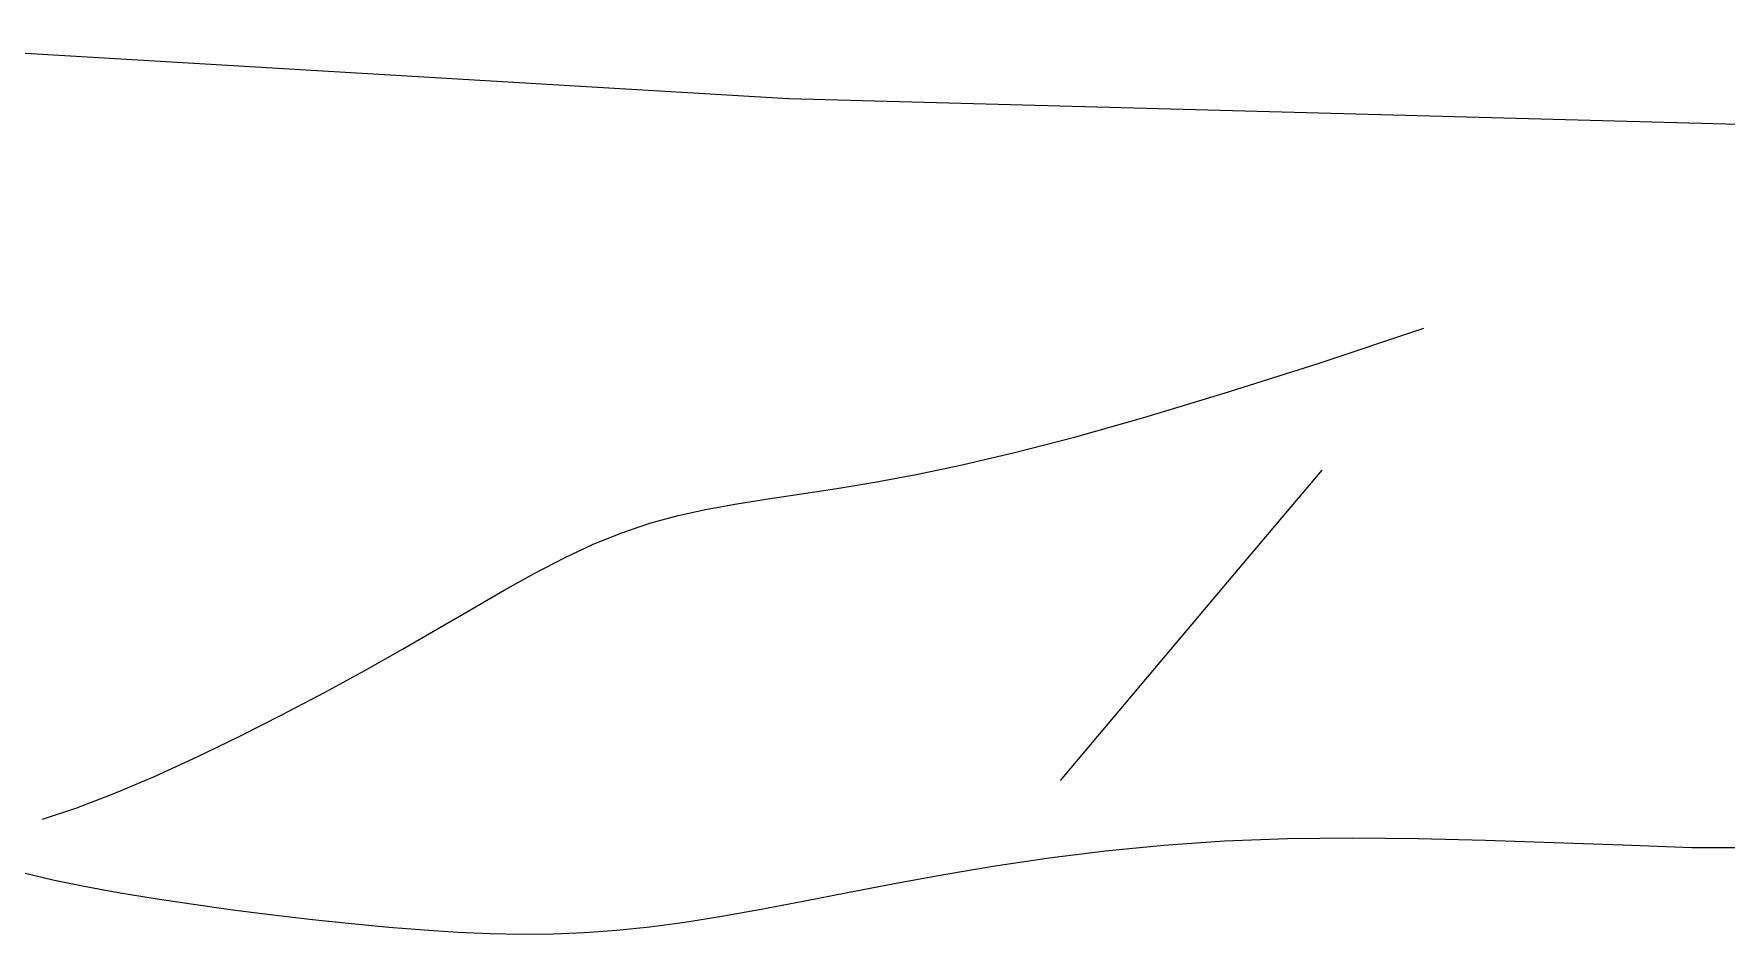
# Model space of a CAD drawing. Header units: millimetres. Extents: x 104198 to 1296755, y -81101 to 81453.
# Drawn here: x 591234.7 to 591287.6, y -26155.1 to -26127 of the extents above; entities that cross this region are included whole.
import ezdxf

# ---------------------------------------------------------------- set-up
doc = ezdxf.new("R2010")
doc.units = ezdxf.units.MM
doc.linetypes.add('HIDDEN2', pattern=[0.1875, 0.125, -0.0625])

# ---------------------------------------------------------------- blocks, each defined once
blk = doc.blocks.new('hgfhdrht')
at = {"color": 250, "linetype": 'HIDDEN2', "ltscale": 600}
for p, q in [((591224.16, -31133.179), (591258.263, -31135.199)), ((591224.16, -31133.179), (591258.263, -31135.199)), ((591224.16, -31133.179), (591258.263, -31135.199)), ((591224.16, -31133.179), (591258.263, -31135.199)), ((591224.16, -31133.179), (591258.263, -31135.199)), ((591224.16, -31133.179), (591258.263, -31135.199)), ((591224.16, -31133.179), (591258.263, -31135.199)), ((591224.16, -31133.179), (591258.263, -31135.199)), ((591224.16, -31133.179), (591258.263, -31135.199)), ((591224.16, -31133.179), (591258.263, -31135.199)), ((591224.16, -31133.179), (591258.263, -31135.199)), ((591224.16, -31133.179), (591258.263, -31135.199)), ((591258.263, -31135.199), (591408.093, -31139.238)), ((591258.263, -31135.199), (591408.093, -31139.238)), ((591258.263, -31135.199), (591408.093, -31139.238)), ((591258.263, -31135.199), (591408.093, -31139.238)), ((591258.263, -31135.199), (591408.093, -31139.238)), ((591258.263, -31135.199), (591408.093, -31139.238)), ((591258.263, -31135.199), (591408.093, -31139.238)), ((591258.263, -31135.199), (591408.093, -31139.238)), ((591258.263, -31135.199), (591408.093, -31139.238)), ((591258.263, -31135.199), (591408.093, -31139.238)), ((591258.263, -31135.199), (591408.093, -31139.238)), ((591258.263, -31135.199), (591408.093, -31139.238)), ((591272.229, -31150.061), (591274.959, -31146.828)), ((591272.229, -31150.061), (591274.959, -31146.828)), ((591272.229, -31150.061), (591274.959, -31146.828)), ((591272.229, -31150.061), (591274.959, -31146.828)), ((591272.229, -31150.061), (591274.959, -31146.828)), ((591272.229, -31150.061), (591274.959, -31146.828)), ((591272.229, -31150.061), (591274.959, -31146.828)), ((591272.229, -31150.061), (591274.959, -31146.828)), ((591272.229, -31150.061), (591274.959, -31146.828)), ((591272.229, -31150.061), (591274.959, -31146.828)), ((591272.229, -31150.061), (591274.959, -31146.828)), ((591272.229, -31150.061), (591274.959, -31146.828)), ((591266.77, -31156.527), (591272.229, -31150.061)), ((591266.77, -31156.527), (591272.229, -31150.061)), ((591266.77, -31156.527), (591272.229, -31150.061)), ((591266.77, -31156.527), (591272.229, -31150.061)), ((591266.77, -31156.527), (591272.229, -31150.061)), ((591266.77, -31156.527), (591272.229, -31150.061)), ((591266.77, -31156.527), (591272.229, -31150.061)), ((591266.77, -31156.527), (591272.229, -31150.061)), ((591266.77, -31156.527), (591272.229, -31150.061)), ((591266.77, -31156.527), (591272.229, -31150.061)), ((591266.77, -31156.527), (591272.229, -31150.061)), ((591266.77, -31156.527), (591272.229, -31150.061)), ((591268.177, -31158.732), (591270.006, -31158.552)), ((591268.177, -31158.732), (591270.006, -31158.552)), ((591268.177, -31158.732), (591270.006, -31158.552)), ((591268.177, -31158.732), (591270.006, -31158.552)), ((591268.177, -31158.732), (591270.006, -31158.552)), ((591268.177, -31158.732), (591270.006, -31158.552)), ((591268.177, -31158.732), (591270.006, -31158.552)), ((591268.177, -31158.732), (591270.006, -31158.552)), ((591268.177, -31158.732), (591270.006, -31158.552)), ((591268.177, -31158.732), (591270.006, -31158.552)), ((591268.177, -31158.732), (591270.006, -31158.552)), ((591268.177, -31158.732), (591270.006, -31158.552)), ((591270.006, -31158.552), (591271.904, -31158.423)), ((591270.006, -31158.552), (591271.904, -31158.423)), ((591270.006, -31158.552), (591271.904, -31158.423)), ((591270.006, -31158.552), (591271.904, -31158.423)), ((591270.006, -31158.552), (591271.904, -31158.423)), ((591270.006, -31158.552), (591271.904, -31158.423)), ((591270.006, -31158.552), (591271.904, -31158.423)), ((591270.006, -31158.552), (591271.904, -31158.423)), ((591270.006, -31158.552), (591271.904, -31158.423)), ((591270.006, -31158.552), (591271.904, -31158.423)), ((591270.006, -31158.552), (591271.904, -31158.423)), ((591270.006, -31158.552), (591271.904, -31158.423)), ((591271.904, -31158.423), (591273.869, -31158.35)), ((591271.904, -31158.423), (591273.869, -31158.35)), ((591271.904, -31158.423), (591273.869, -31158.35)), ((591271.904, -31158.423), (591273.869, -31158.35)), ((591271.904, -31158.423), (591273.869, -31158.35)), ((591271.904, -31158.423), (591273.869, -31158.35)), ((591271.904, -31158.423), (591273.869, -31158.35)), ((591271.904, -31158.423), (591273.869, -31158.35)), ((591271.904, -31158.423), (591273.869, -31158.35)), ((591271.904, -31158.423), (591273.869, -31158.35)), ((591271.904, -31158.423), (591273.869, -31158.35)), ((591271.904, -31158.423), (591273.869, -31158.35)), ((591273.869, -31158.35), (591275.892, -31158.328)), ((591273.869, -31158.35), (591275.892, -31158.328)), ((591273.869, -31158.35), (591275.892, -31158.328)), ((591273.869, -31158.35), (591275.892, -31158.328)), ((591273.869, -31158.35), (591275.892, -31158.328)), ((591273.869, -31158.35), (591275.892, -31158.328)), ((591273.869, -31158.35), (591275.892, -31158.328)), ((591273.869, -31158.35), (591275.892, -31158.328)), ((591273.869, -31158.35), (591275.892, -31158.328)), ((591273.869, -31158.35), (591275.892, -31158.328)), ((591273.869, -31158.35), (591275.892, -31158.328)), ((591273.869, -31158.35), (591275.892, -31158.328)), ((591275.892, -31158.328), (591277.963, -31158.347)), ((591275.892, -31158.328), (591277.963, -31158.347)), ((591275.892, -31158.328), (591277.963, -31158.347)), ((591275.892, -31158.328), (591277.963, -31158.347)), ((591275.892, -31158.328), (591277.963, -31158.347)), ((591275.892, -31158.328), (591277.963, -31158.347)), ((591275.892, -31158.328), (591277.963, -31158.347)), ((591275.892, -31158.328), (591277.963, -31158.347)), ((591275.892, -31158.328), (591277.963, -31158.347)), ((591275.892, -31158.328), (591277.963, -31158.347)), ((591275.892, -31158.328), (591277.963, -31158.347)), ((591275.892, -31158.328), (591277.963, -31158.347)), ((591277.963, -31158.347), (591280.071, -31158.396)), ((591277.963, -31158.347), (591280.071, -31158.396)), ((591277.963, -31158.347), (591280.071, -31158.396)), ((591277.963, -31158.347), (591280.071, -31158.396)), ((591277.963, -31158.347), (591280.071, -31158.396)), ((591277.963, -31158.347), (591280.071, -31158.396)), ((591277.963, -31158.347), (591280.071, -31158.396)), ((591277.963, -31158.347), (591280.071, -31158.396)), ((591277.963, -31158.347), (591280.071, -31158.396)), ((591277.963, -31158.347), (591280.071, -31158.396)), ((591277.963, -31158.347), (591280.071, -31158.396)), ((591277.963, -31158.347), (591280.071, -31158.396)), ((591280.071, -31158.396), (591282.206, -31158.465)), ((591280.071, -31158.396), (591282.206, -31158.465)), ((591280.071, -31158.396), (591282.206, -31158.465)), ((591280.071, -31158.396), (591282.206, -31158.465)), ((591280.071, -31158.396), (591282.206, -31158.465)), ((591280.071, -31158.396), (591282.206, -31158.465)), ((591280.071, -31158.396), (591282.206, -31158.465)), ((591280.071, -31158.396), (591282.206, -31158.465)), ((591280.071, -31158.396), (591282.206, -31158.465)), ((591280.071, -31158.396), (591282.206, -31158.465)), ((591280.071, -31158.396), (591282.206, -31158.465)), ((591280.071, -31158.396), (591282.206, -31158.465)), ((591282.206, -31158.465), (591284.359, -31158.544)), ((591282.206, -31158.465), (591284.359, -31158.544)), ((591282.206, -31158.465), (591284.359, -31158.544)), ((591282.206, -31158.465), (591284.359, -31158.544)), ((591282.206, -31158.465), (591284.359, -31158.544)), ((591282.206, -31158.465), (591284.359, -31158.544)), ((591282.206, -31158.465), (591284.359, -31158.544)), ((591282.206, -31158.465), (591284.359, -31158.544)), ((591282.206, -31158.465), (591284.359, -31158.544)), ((591282.206, -31158.465), (591284.359, -31158.544)), ((591282.206, -31158.465), (591284.359, -31158.544)), ((591282.206, -31158.465), (591284.359, -31158.544)), ((591284.359, -31158.544), (591286.518, -31158.623)), ((591284.359, -31158.544), (591286.518, -31158.623)), ((591284.359, -31158.544), (591286.518, -31158.623)), ((591284.359, -31158.544), (591286.518, -31158.623)), ((591284.359, -31158.544), (591286.518, -31158.623)), ((591284.359, -31158.544), (591286.518, -31158.623)), ((591284.359, -31158.544), (591286.518, -31158.623)), ((591284.359, -31158.544), (591286.518, -31158.623)), ((591284.359, -31158.544), (591286.518, -31158.623)), ((591284.359, -31158.544), (591286.518, -31158.623)), ((591284.359, -31158.544), (591286.518, -31158.623)), ((591284.359, -31158.544), (591286.518, -31158.623)), ((591264.732, -31159.204), (591266.419, -31158.953)), ((591264.732, -31159.204), (591266.419, -31158.953)), ((591264.732, -31159.204), (591266.419, -31158.953)), ((591264.732, -31159.204), (591266.419, -31158.953)), ((591264.732, -31159.204), (591266.419, -31158.953)), ((591264.732, -31159.204), (591266.419, -31158.953)), ((591264.732, -31159.204), (591266.419, -31158.953)), ((591264.732, -31159.204), (591266.419, -31158.953)), ((591264.732, -31159.204), (591266.419, -31158.953)), ((591264.732, -31159.204), (591266.419, -31158.953)), ((591264.732, -31159.204), (591266.419, -31158.953)), ((591264.732, -31159.204), (591266.419, -31158.953)), ((591266.419, -31158.953), (591268.177, -31158.732)), ((591266.419, -31158.953), (591268.177, -31158.732)), ((591266.419, -31158.953), (591268.177, -31158.732)), ((591266.419, -31158.953), (591268.177, -31158.732)), ((591266.419, -31158.953), (591268.177, -31158.732)), ((591266.419, -31158.953), (591268.177, -31158.732)), ((591266.419, -31158.953), (591268.177, -31158.732)), ((591266.419, -31158.953), (591268.177, -31158.732)), ((591266.419, -31158.953), (591268.177, -31158.732)), ((591266.419, -31158.953), (591268.177, -31158.732)), ((591266.419, -31158.953), (591268.177, -31158.732)), ((591266.419, -31158.953), (591268.177, -31158.732)), ((591286.518, -31158.623), (591406.674, -31158.692)), ((591286.518, -31158.623), (591406.674, -31158.692)), ((591286.518, -31158.623), (591406.674, -31158.692)), ((591286.518, -31158.623), (591406.674, -31158.692)), ((591286.518, -31158.623), (591406.674, -31158.692)), ((591286.518, -31158.623), (591406.674, -31158.692)), ((591286.518, -31158.623), (591406.674, -31158.692)), ((591286.518, -31158.623), (591406.674, -31158.692)), ((591286.518, -31158.623), (591406.674, -31158.692)), ((591286.518, -31158.623), (591406.674, -31158.692)), ((591286.518, -31158.623), (591406.674, -31158.692)), ((591286.518, -31158.623), (591406.674, -31158.692)), ((591234.39, -31159.432), (591235.251, -31159.634)), ((591234.39, -31159.432), (591235.251, -31159.634)), ((591234.39, -31159.432), (591235.251, -31159.634)), ((591234.39, -31159.432), (591235.251, -31159.634)), ((591234.39, -31159.432), (591235.251, -31159.634)), ((591234.39, -31159.432), (591235.251, -31159.634)), ((591234.39, -31159.432), (591235.251, -31159.634)), ((591234.39, -31159.432), (591235.251, -31159.634)), ((591234.39, -31159.432), (591235.251, -31159.634)), ((591234.39, -31159.432), (591235.251, -31159.634)), ((591234.39, -31159.432), (591235.251, -31159.634)), ((591234.39, -31159.432), (591235.251, -31159.634)), ((591261.578, -31159.756), (591263.118, -31159.474)), ((591261.578, -31159.756), (591263.118, -31159.474)), ((591261.578, -31159.756), (591263.118, -31159.474)), ((591261.578, -31159.756), (591263.118, -31159.474)), ((591261.578, -31159.756), (591263.118, -31159.474)), ((591261.578, -31159.756), (591263.118, -31159.474)), ((591261.578, -31159.756), (591263.118, -31159.474)), ((591261.578, -31159.756), (591263.118, -31159.474)), ((591261.578, -31159.756), (591263.118, -31159.474)), ((591261.578, -31159.756), (591263.118, -31159.474)), ((591261.578, -31159.756), (591263.118, -31159.474)), ((591261.578, -31159.756), (591263.118, -31159.474)), ((591263.118, -31159.474), (591264.732, -31159.204)), ((591263.118, -31159.474), (591264.732, -31159.204)), ((591263.118, -31159.474), (591264.732, -31159.204)), ((591263.118, -31159.474), (591264.732, -31159.204)), ((591263.118, -31159.474), (591264.732, -31159.204)), ((591263.118, -31159.474), (591264.732, -31159.204)), ((591263.118, -31159.474), (591264.732, -31159.204)), ((591263.118, -31159.474), (591264.732, -31159.204)), ((591263.118, -31159.474), (591264.732, -31159.204)), ((591263.118, -31159.474), (591264.732, -31159.204)), ((591263.118, -31159.474), (591264.732, -31159.204)), ((591263.118, -31159.474), (591264.732, -31159.204)), ((591235.251, -31159.634), (591236.228, -31159.834)), ((591235.251, -31159.634), (591236.228, -31159.834)), ((591235.251, -31159.634), (591236.228, -31159.834)), ((591235.251, -31159.634), (591236.228, -31159.834)), ((591235.251, -31159.634), (591236.228, -31159.834)), ((591235.251, -31159.634), (591236.228, -31159.834)), ((591235.251, -31159.634), (591236.228, -31159.834)), ((591235.251, -31159.634), (591236.228, -31159.834)), ((591235.251, -31159.634), (591236.228, -31159.834)), ((591235.251, -31159.634), (591236.228, -31159.834)), ((591235.251, -31159.634), (591236.228, -31159.834)), ((591235.251, -31159.634), (591236.228, -31159.834)), ((591236.228, -31159.834), (591237.299, -31160.029)), ((591236.228, -31159.834), (591237.299, -31160.029)), ((591236.228, -31159.834), (591237.299, -31160.029)), ((591236.228, -31159.834), (591237.299, -31160.029)), ((591236.228, -31159.834), (591237.299, -31160.029)), ((591236.228, -31159.834), (591237.299, -31160.029)), ((591236.228, -31159.834), (591237.299, -31160.029)), ((591236.228, -31159.834), (591237.299, -31160.029)), ((591236.228, -31159.834), (591237.299, -31160.029)), ((591236.228, -31159.834), (591237.299, -31160.029)), ((591236.228, -31159.834), (591237.299, -31160.029)), ((591236.228, -31159.834), (591237.299, -31160.029)), ((591237.299, -31160.029), (591238.447, -31160.219)), ((591237.299, -31160.029), (591238.447, -31160.219)), ((591237.299, -31160.029), (591238.447, -31160.219)), ((591237.299, -31160.029), (591238.447, -31160.219)), ((591237.299, -31160.029), (591238.447, -31160.219)), ((591237.299, -31160.029), (591238.447, -31160.219)), ((591237.299, -31160.029), (591238.447, -31160.219)), ((591237.299, -31160.029), (591238.447, -31160.219)), ((591237.299, -31160.029), (591238.447, -31160.219)), ((591237.299, -31160.029), (591238.447, -31160.219)), ((591237.299, -31160.029), (591238.447, -31160.219)), ((591237.299, -31160.029), (591238.447, -31160.219)), ((591258.724, -31160.308), (591260.113, -31160.037)), ((591258.724, -31160.308), (591260.113, -31160.037)), ((591258.724, -31160.308), (591260.113, -31160.037)), ((591258.724, -31160.308), (591260.113, -31160.037)), ((591258.724, -31160.308), (591260.113, -31160.037)), ((591258.724, -31160.308), (591260.113, -31160.037)), ((591258.724, -31160.308), (591260.113, -31160.037)), ((591258.724, -31160.308), (591260.113, -31160.037)), ((591258.724, -31160.308), (591260.113, -31160.037)), ((591258.724, -31160.308), (591260.113, -31160.037)), ((591258.724, -31160.308), (591260.113, -31160.037)), ((591258.724, -31160.308), (591260.113, -31160.037)), ((591260.113, -31160.037), (591261.578, -31159.756)), ((591260.113, -31160.037), (591261.578, -31159.756)), ((591260.113, -31160.037), (591261.578, -31159.756)), ((591260.113, -31160.037), (591261.578, -31159.756)), ((591260.113, -31160.037), (591261.578, -31159.756)), ((591260.113, -31160.037), (591261.578, -31159.756)), ((591260.113, -31160.037), (591261.578, -31159.756)), ((591260.113, -31160.037), (591261.578, -31159.756)), ((591260.113, -31160.037), (591261.578, -31159.756)), ((591260.113, -31160.037), (591261.578, -31159.756)), ((591260.113, -31160.037), (591261.578, -31159.756)), ((591260.113, -31160.037), (591261.578, -31159.756)), ((591238.447, -31160.219), (591239.648, -31160.4)), ((591238.447, -31160.219), (591239.648, -31160.4)), ((591238.447, -31160.219), (591239.648, -31160.4)), ((591238.447, -31160.219), (591239.648, -31160.4)), ((591238.447, -31160.219), (591239.648, -31160.4)), ((591238.447, -31160.219), (591239.648, -31160.4)), ((591238.447, -31160.219), (591239.648, -31160.4)), ((591238.447, -31160.219), (591239.648, -31160.4)), ((591238.447, -31160.219), (591239.648, -31160.4)), ((591238.447, -31160.219), (591239.648, -31160.4)), ((591238.447, -31160.219), (591239.648, -31160.4)), ((591238.447, -31160.219), (591239.648, -31160.4)), ((591239.648, -31160.4), (591240.884, -31160.571)), ((591239.648, -31160.4), (591240.884, -31160.571)), ((591239.648, -31160.4), (591240.884, -31160.571)), ((591239.648, -31160.4), (591240.884, -31160.571)), ((591239.648, -31160.4), (591240.884, -31160.571)), ((591239.648, -31160.4), (591240.884, -31160.571)), ((591239.648, -31160.4), (591240.884, -31160.571)), ((591239.648, -31160.4), (591240.884, -31160.571)), ((591239.648, -31160.4), (591240.884, -31160.571)), ((591239.648, -31160.4), (591240.884, -31160.571)), ((591239.648, -31160.4), (591240.884, -31160.571)), ((591239.648, -31160.4), (591240.884, -31160.571)), ((591240.884, -31160.571), (591242.133, -31160.731)), ((591240.884, -31160.571), (591242.133, -31160.731)), ((591240.884, -31160.571), (591242.133, -31160.731)), ((591240.884, -31160.571), (591242.133, -31160.731)), ((591240.884, -31160.571), (591242.133, -31160.731)), ((591240.884, -31160.571), (591242.133, -31160.731)), ((591240.884, -31160.571), (591242.133, -31160.731)), ((591240.884, -31160.571), (591242.133, -31160.731)), ((591240.884, -31160.571), (591242.133, -31160.731)), ((591240.884, -31160.571), (591242.133, -31160.731)), ((591240.884, -31160.571), (591242.133, -31160.731)), ((591240.884, -31160.571), (591242.133, -31160.731)), ((591256.179, -31160.779), (591257.412, -31160.558)), ((591256.179, -31160.779), (591257.412, -31160.558)), ((591256.179, -31160.779), (591257.412, -31160.558)), ((591256.179, -31160.779), (591257.412, -31160.558)), ((591256.179, -31160.779), (591257.412, -31160.558)), ((591256.179, -31160.779), (591257.412, -31160.558)), ((591256.179, -31160.779), (591257.412, -31160.558)), ((591256.179, -31160.779), (591257.412, -31160.558)), ((591256.179, -31160.779), (591257.412, -31160.558)), ((591256.179, -31160.779), (591257.412, -31160.558)), ((591256.179, -31160.779), (591257.412, -31160.558)), ((591256.179, -31160.779), (591257.412, -31160.558)), ((591257.412, -31160.558), (591258.724, -31160.308)), ((591257.412, -31160.558), (591258.724, -31160.308)), ((591257.412, -31160.558), (591258.724, -31160.308)), ((591257.412, -31160.558), (591258.724, -31160.308)), ((591257.412, -31160.558), (591258.724, -31160.308)), ((591257.412, -31160.558), (591258.724, -31160.308)), ((591257.412, -31160.558), (591258.724, -31160.308)), ((591257.412, -31160.558), (591258.724, -31160.308)), ((591257.412, -31160.558), (591258.724, -31160.308)), ((591257.412, -31160.558), (591258.724, -31160.308)), ((591257.412, -31160.558), (591258.724, -31160.308)), ((591257.412, -31160.558), (591258.724, -31160.308)), ((591242.133, -31160.731), (591243.376, -31160.876)), ((591242.133, -31160.731), (591243.376, -31160.876)), ((591242.133, -31160.731), (591243.376, -31160.876)), ((591242.133, -31160.731), (591243.376, -31160.876)), ((591242.133, -31160.731), (591243.376, -31160.876)), ((591242.133, -31160.731), (591243.376, -31160.876)), ((591242.133, -31160.731), (591243.376, -31160.876)), ((591242.133, -31160.731), (591243.376, -31160.876)), ((591242.133, -31160.731), (591243.376, -31160.876)), ((591242.133, -31160.731), (591243.376, -31160.876)), ((591242.133, -31160.731), (591243.376, -31160.876)), ((591242.133, -31160.731), (591243.376, -31160.876)), ((591243.376, -31160.876), (591244.591, -31161.005)), ((591243.376, -31160.876), (591244.591, -31161.005)), ((591243.376, -31160.876), (591244.591, -31161.005)), ((591243.376, -31160.876), (591244.591, -31161.005)), ((591243.376, -31160.876), (591244.591, -31161.005)), ((591243.376, -31160.876), (591244.591, -31161.005)), ((591243.376, -31160.876), (591244.591, -31161.005)), ((591243.376, -31160.876), (591244.591, -31161.005)), ((591243.376, -31160.876), (591244.591, -31161.005)), ((591243.376, -31160.876), (591244.591, -31161.005)), ((591243.376, -31160.876), (591244.591, -31161.005)), ((591243.376, -31160.876), (591244.591, -31161.005)), ((591244.591, -31161.005), (591245.758, -31161.115)), ((591244.591, -31161.005), (591245.758, -31161.115)), ((591244.591, -31161.005), (591245.758, -31161.115)), ((591244.591, -31161.005), (591245.758, -31161.115)), ((591244.591, -31161.005), (591245.758, -31161.115)), ((591244.591, -31161.005), (591245.758, -31161.115)), ((591244.591, -31161.005), (591245.758, -31161.115)), ((591244.591, -31161.005), (591245.758, -31161.115)), ((591244.591, -31161.005), (591245.758, -31161.115)), ((591244.591, -31161.005), (591245.758, -31161.115)), ((591244.591, -31161.005), (591245.758, -31161.115)), ((591244.591, -31161.005), (591245.758, -31161.115)), ((591245.758, -31161.115), (591246.863, -31161.206)), ((591245.758, -31161.115), (591246.863, -31161.206)), ((591245.758, -31161.115), (591246.863, -31161.206)), ((591245.758, -31161.115), (591246.863, -31161.206)), ((591245.758, -31161.115), (591246.863, -31161.206)), ((591245.758, -31161.115), (591246.863, -31161.206)), ((591245.758, -31161.115), (591246.863, -31161.206)), ((591245.758, -31161.115), (591246.863, -31161.206)), ((591245.758, -31161.115), (591246.863, -31161.206)), ((591245.758, -31161.115), (591246.863, -31161.206)), ((591245.758, -31161.115), (591246.863, -31161.206)), ((591245.758, -31161.115), (591246.863, -31161.206)), ((591246.863, -31161.206), (591247.915, -31161.274)), ((591246.863, -31161.206), (591247.915, -31161.274)), ((591246.863, -31161.206), (591247.915, -31161.274)), ((591246.863, -31161.206), (591247.915, -31161.274)), ((591246.863, -31161.206), (591247.915, -31161.274)), ((591246.863, -31161.206), (591247.915, -31161.274)), ((591246.863, -31161.206), (591247.915, -31161.274)), ((591246.863, -31161.206), (591247.915, -31161.274)), ((591246.863, -31161.206), (591247.915, -31161.274)), ((591246.863, -31161.206), (591247.915, -31161.274)), ((591246.863, -31161.206), (591247.915, -31161.274)), ((591246.863, -31161.206), (591247.915, -31161.274)), ((591251.883, -31161.285), (591252.889, -31161.212)), ((591251.883, -31161.285), (591252.889, -31161.212)), ((591251.883, -31161.285), (591252.889, -31161.212)), ((591251.883, -31161.285), (591252.889, -31161.212)), ((591251.883, -31161.285), (591252.889, -31161.212)), ((591251.883, -31161.285), (591252.889, -31161.212)), ((591251.883, -31161.285), (591252.889, -31161.212)), ((591251.883, -31161.285), (591252.889, -31161.212)), ((591251.883, -31161.285), (591252.889, -31161.212)), ((591251.883, -31161.285), (591252.889, -31161.212)), ((591251.883, -31161.285), (591252.889, -31161.212)), ((591251.883, -31161.285), (591252.889, -31161.212)), ((591252.889, -31161.212), (591253.931, -31161.105)), ((591252.889, -31161.212), (591253.931, -31161.105)), ((591252.889, -31161.212), (591253.931, -31161.105)), ((591252.889, -31161.212), (591253.931, -31161.105)), ((591252.889, -31161.212), (591253.931, -31161.105)), ((591252.889, -31161.212), (591253.931, -31161.105)), ((591252.889, -31161.212), (591253.931, -31161.105)), ((591252.889, -31161.212), (591253.931, -31161.105)), ((591252.889, -31161.212), (591253.931, -31161.105)), ((591252.889, -31161.212), (591253.931, -31161.105)), ((591252.889, -31161.212), (591253.931, -31161.105)), ((591252.889, -31161.212), (591253.931, -31161.105)), ((591253.931, -31161.105), (591255.022, -31160.961)), ((591253.931, -31161.105), (591255.022, -31160.961)), ((591253.931, -31161.105), (591255.022, -31160.961)), ((591253.931, -31161.105), (591255.022, -31160.961)), ((591253.931, -31161.105), (591255.022, -31160.961)), ((591253.931, -31161.105), (591255.022, -31160.961)), ((591253.931, -31161.105), (591255.022, -31160.961)), ((591253.931, -31161.105), (591255.022, -31160.961)), ((591253.931, -31161.105), (591255.022, -31160.961)), ((591253.931, -31161.105), (591255.022, -31160.961)), ((591253.931, -31161.105), (591255.022, -31160.961)), ((591253.931, -31161.105), (591255.022, -31160.961)), ((591255.022, -31160.961), (591256.179, -31160.779)), ((591255.022, -31160.961), (591256.179, -31160.779)), ((591255.022, -31160.961), (591256.179, -31160.779)), ((591255.022, -31160.961), (591256.179, -31160.779)), ((591255.022, -31160.961), (591256.179, -31160.779)), ((591255.022, -31160.961), (591256.179, -31160.779)), ((591255.022, -31160.961), (591256.179, -31160.779)), ((591255.022, -31160.961), (591256.179, -31160.779)), ((591255.022, -31160.961), (591256.179, -31160.779)), ((591255.022, -31160.961), (591256.179, -31160.779)), ((591255.022, -31160.961), (591256.179, -31160.779)), ((591255.022, -31160.961), (591256.179, -31160.779)), ((591247.915, -31161.274), (591248.928, -31161.318)), ((591247.915, -31161.274), (591248.928, -31161.318)), ((591247.915, -31161.274), (591248.928, -31161.318)), ((591247.915, -31161.274), (591248.928, -31161.318)), ((591247.915, -31161.274), (591248.928, -31161.318)), ((591247.915, -31161.274), (591248.928, -31161.318)), ((591247.915, -31161.274), (591248.928, -31161.318)), ((591247.915, -31161.274), (591248.928, -31161.318)), ((591247.915, -31161.274), (591248.928, -31161.318)), ((591247.915, -31161.274), (591248.928, -31161.318)), ((591247.915, -31161.274), (591248.928, -31161.318)), ((591247.915, -31161.274), (591248.928, -31161.318)), ((591248.928, -31161.318), (591249.917, -31161.336)), ((591248.928, -31161.318), (591249.917, -31161.336)), ((591248.928, -31161.318), (591249.917, -31161.336)), ((591248.928, -31161.318), (591249.917, -31161.336)), ((591248.928, -31161.318), (591249.917, -31161.336)), ((591248.928, -31161.318), (591249.917, -31161.336)), ((591248.928, -31161.318), (591249.917, -31161.336)), ((591248.928, -31161.318), (591249.917, -31161.336)), ((591248.928, -31161.318), (591249.917, -31161.336)), ((591248.928, -31161.318), (591249.917, -31161.336)), ((591248.928, -31161.318), (591249.917, -31161.336)), ((591248.928, -31161.318), (591249.917, -31161.336)), ((591249.917, -31161.336), (591250.897, -31161.326)), ((591249.917, -31161.336), (591250.897, -31161.326)), ((591249.917, -31161.336), (591250.897, -31161.326)), ((591249.917, -31161.336), (591250.897, -31161.326)), ((591249.917, -31161.336), (591250.897, -31161.326)), ((591249.917, -31161.336), (591250.897, -31161.326)), ((591249.917, -31161.336), (591250.897, -31161.326)), ((591249.917, -31161.336), (591250.897, -31161.326)), ((591249.917, -31161.336), (591250.897, -31161.326)), ((591249.917, -31161.336), (591250.897, -31161.326)), ((591249.917, -31161.336), (591250.897, -31161.326)), ((591249.917, -31161.336), (591250.897, -31161.326)), ((591250.897, -31161.326), (591251.883, -31161.285)), ((591250.897, -31161.326), (591251.883, -31161.285)), ((591250.897, -31161.326), (591251.883, -31161.285)), ((591250.897, -31161.326), (591251.883, -31161.285)), ((591250.897, -31161.326), (591251.883, -31161.285)), ((591250.897, -31161.326), (591251.883, -31161.285)), ((591250.897, -31161.326), (591251.883, -31161.285)), ((591250.897, -31161.326), (591251.883, -31161.285)), ((591250.897, -31161.326), (591251.883, -31161.285)), ((591250.897, -31161.326), (591251.883, -31161.285)), ((591250.897, -31161.326), (591251.883, -31161.285)), ((591250.897, -31161.326), (591251.883, -31161.285))]:
    blk.add_line(p, q, dxfattribs=at)
blk.add_lwpolyline([(591234.922, -31157.739), (591236.006, -31157.382), (591237.191, -31156.928), (591238.453, -31156.393), (591239.766, -31155.795), (591241.103, -31155.149), (591242.44, -31154.472), (591243.75, -31153.781), (591245.007, -31153.092), (591246.192, -31152.421), (591247.308, -31151.774), (591248.363, -31151.16), (591249.367, -31150.583), (591250.328, -31150.051), (591251.256, -31149.569), (591252.158, -31149.144), (591253.045, -31148.781), (591253.925, -31148.486), (591254.811, -31148.245), (591255.715, -31148.047), (591256.651, -31147.876), (591257.632, -31147.72), (591258.67, -31147.564), (591259.778, -31147.395), (591260.969, -31147.199), (591262.262, -31146.96), (591263.7, -31146.659), (591265.333, -31146.276), (591267.21, -31145.789), (591269.38, -31145.176), (591271.893, -31144.419), (591274.798, -31143.495), (591278.143, -31142.383)], dxfattribs=at)
blk.add_lwpolyline([(591234.922, -31157.739), (591236.006, -31157.382), (591237.191, -31156.928), (591238.453, -31156.393), (591239.766, -31155.795), (591241.103, -31155.149), (591242.44, -31154.472), (591243.75, -31153.781), (591245.007, -31153.092), (591246.192, -31152.421), (591247.308, -31151.774), (591248.363, -31151.16), (591249.367, -31150.583), (591250.328, -31150.051), (591251.256, -31149.569), (591252.158, -31149.144), (591253.045, -31148.781), (591253.925, -31148.486), (591254.811, -31148.245), (591255.715, -31148.047), (591256.651, -31147.876), (591257.632, -31147.72), (591258.67, -31147.564), (591259.778, -31147.395), (591260.969, -31147.199), (591262.262, -31146.96), (591263.7, -31146.659), (591265.333, -31146.276), (591267.21, -31145.789), (591269.38, -31145.176), (591271.893, -31144.419), (591274.798, -31143.495), (591278.143, -31142.383)], dxfattribs=at)
blk.add_lwpolyline([(591234.922, -31157.739), (591236.006, -31157.382), (591237.191, -31156.928), (591238.453, -31156.393), (591239.766, -31155.795), (591241.103, -31155.149), (591242.44, -31154.472), (591243.75, -31153.781), (591245.007, -31153.092), (591246.192, -31152.421), (591247.308, -31151.774), (591248.363, -31151.16), (591249.367, -31150.583), (591250.328, -31150.051), (591251.256, -31149.569), (591252.158, -31149.144), (591253.045, -31148.781), (591253.925, -31148.486), (591254.811, -31148.245), (591255.715, -31148.047), (591256.651, -31147.876), (591257.632, -31147.72), (591258.67, -31147.564), (591259.778, -31147.395), (591260.969, -31147.199), (591262.262, -31146.96), (591263.7, -31146.659), (591265.333, -31146.276), (591267.21, -31145.789), (591269.38, -31145.176), (591271.893, -31144.419), (591274.798, -31143.495), (591278.143, -31142.383)], dxfattribs=at)
blk.add_lwpolyline([(591234.922, -31157.739), (591236.006, -31157.382), (591237.191, -31156.928), (591238.453, -31156.393), (591239.766, -31155.795), (591241.103, -31155.149), (591242.44, -31154.472), (591243.75, -31153.781), (591245.007, -31153.092), (591246.192, -31152.421), (591247.308, -31151.774), (591248.363, -31151.16), (591249.367, -31150.583), (591250.328, -31150.051), (591251.256, -31149.569), (591252.158, -31149.144), (591253.045, -31148.781), (591253.925, -31148.486), (591254.811, -31148.245), (591255.715, -31148.047), (591256.651, -31147.876), (591257.632, -31147.72), (591258.67, -31147.564), (591259.778, -31147.395), (591260.969, -31147.199), (591262.262, -31146.96), (591263.7, -31146.659), (591265.333, -31146.276), (591267.21, -31145.789), (591269.38, -31145.176), (591271.893, -31144.419), (591274.798, -31143.495), (591278.143, -31142.383)], dxfattribs=at)
blk.add_lwpolyline([(591234.922, -31157.739), (591236.006, -31157.382), (591237.191, -31156.928), (591238.453, -31156.393), (591239.766, -31155.795), (591241.103, -31155.149), (591242.44, -31154.472), (591243.75, -31153.781), (591245.007, -31153.092), (591246.192, -31152.421), (591247.308, -31151.774), (591248.363, -31151.16), (591249.367, -31150.583), (591250.328, -31150.051), (591251.256, -31149.569), (591252.158, -31149.144), (591253.045, -31148.781), (591253.925, -31148.486), (591254.811, -31148.245), (591255.715, -31148.047), (591256.651, -31147.876), (591257.632, -31147.72), (591258.67, -31147.564), (591259.778, -31147.395), (591260.969, -31147.199), (591262.262, -31146.96), (591263.7, -31146.659), (591265.333, -31146.276), (591267.21, -31145.789), (591269.38, -31145.176), (591271.893, -31144.419), (591274.798, -31143.495), (591278.143, -31142.383)], dxfattribs=at)
blk.add_lwpolyline([(591234.922, -31157.739), (591236.006, -31157.382), (591237.191, -31156.928), (591238.453, -31156.393), (591239.766, -31155.795), (591241.103, -31155.149), (591242.44, -31154.472), (591243.75, -31153.781), (591245.007, -31153.092), (591246.192, -31152.421), (591247.308, -31151.774), (591248.363, -31151.16), (591249.367, -31150.583), (591250.328, -31150.051), (591251.256, -31149.569), (591252.158, -31149.144), (591253.045, -31148.781), (591253.925, -31148.486), (591254.811, -31148.245), (591255.715, -31148.047), (591256.651, -31147.876), (591257.632, -31147.72), (591258.67, -31147.564), (591259.778, -31147.395), (591260.969, -31147.199), (591262.262, -31146.96), (591263.7, -31146.659), (591265.333, -31146.276), (591267.21, -31145.789), (591269.38, -31145.176), (591271.893, -31144.419), (591274.798, -31143.495), (591278.143, -31142.383)], dxfattribs=at)
blk.add_lwpolyline([(591234.922, -31157.739), (591236.006, -31157.382), (591237.191, -31156.928), (591238.453, -31156.393), (591239.766, -31155.795), (591241.103, -31155.149), (591242.44, -31154.472), (591243.75, -31153.781), (591245.007, -31153.092), (591246.192, -31152.421), (591247.308, -31151.774), (591248.363, -31151.16), (591249.367, -31150.583), (591250.328, -31150.051), (591251.256, -31149.569), (591252.158, -31149.144), (591253.045, -31148.781), (591253.925, -31148.486), (591254.811, -31148.245), (591255.715, -31148.047), (591256.651, -31147.876), (591257.632, -31147.72), (591258.67, -31147.564), (591259.778, -31147.395), (591260.969, -31147.199), (591262.262, -31146.96), (591263.7, -31146.659), (591265.333, -31146.276), (591267.21, -31145.789), (591269.38, -31145.176), (591271.893, -31144.419), (591274.798, -31143.495), (591278.143, -31142.383)], dxfattribs=at)
blk.add_lwpolyline([(591234.922, -31157.739), (591236.006, -31157.382), (591237.191, -31156.928), (591238.453, -31156.393), (591239.766, -31155.795), (591241.103, -31155.149), (591242.44, -31154.472), (591243.75, -31153.781), (591245.007, -31153.092), (591246.192, -31152.421), (591247.308, -31151.774), (591248.363, -31151.16), (591249.367, -31150.583), (591250.328, -31150.051), (591251.256, -31149.569), (591252.158, -31149.144), (591253.045, -31148.781), (591253.925, -31148.486), (591254.811, -31148.245), (591255.715, -31148.047), (591256.651, -31147.876), (591257.632, -31147.72), (591258.67, -31147.564), (591259.778, -31147.395), (591260.969, -31147.199), (591262.262, -31146.96), (591263.7, -31146.659), (591265.333, -31146.276), (591267.21, -31145.789), (591269.38, -31145.176), (591271.893, -31144.419), (591274.798, -31143.495), (591278.143, -31142.383)], dxfattribs=at)
blk.add_lwpolyline([(591234.922, -31157.739), (591236.006, -31157.382), (591237.191, -31156.928), (591238.453, -31156.393), (591239.766, -31155.795), (591241.103, -31155.149), (591242.44, -31154.472), (591243.75, -31153.781), (591245.007, -31153.092), (591246.192, -31152.421), (591247.308, -31151.774), (591248.363, -31151.16), (591249.367, -31150.583), (591250.328, -31150.051), (591251.256, -31149.569), (591252.158, -31149.144), (591253.045, -31148.781), (591253.925, -31148.486), (591254.811, -31148.245), (591255.715, -31148.047), (591256.651, -31147.876), (591257.632, -31147.72), (591258.67, -31147.564), (591259.778, -31147.395), (591260.969, -31147.199), (591262.262, -31146.96), (591263.7, -31146.659), (591265.333, -31146.276), (591267.21, -31145.789), (591269.38, -31145.176), (591271.893, -31144.419), (591274.798, -31143.495), (591278.143, -31142.383)], dxfattribs=at)
blk.add_lwpolyline([(591234.922, -31157.739), (591236.006, -31157.382), (591237.191, -31156.928), (591238.453, -31156.393), (591239.766, -31155.795), (591241.103, -31155.149), (591242.44, -31154.472), (591243.75, -31153.781), (591245.007, -31153.092), (591246.192, -31152.421), (591247.308, -31151.774), (591248.363, -31151.16), (591249.367, -31150.583), (591250.328, -31150.051), (591251.256, -31149.569), (591252.158, -31149.144), (591253.045, -31148.781), (591253.925, -31148.486), (591254.811, -31148.245), (591255.715, -31148.047), (591256.651, -31147.876), (591257.632, -31147.72), (591258.67, -31147.564), (591259.778, -31147.395), (591260.969, -31147.199), (591262.262, -31146.96), (591263.7, -31146.659), (591265.333, -31146.276), (591267.21, -31145.789), (591269.38, -31145.176), (591271.893, -31144.419), (591274.798, -31143.495), (591278.143, -31142.383)], dxfattribs=at)
blk.add_lwpolyline([(591234.922, -31157.739), (591236.006, -31157.382), (591237.191, -31156.928), (591238.453, -31156.393), (591239.766, -31155.795), (591241.103, -31155.149), (591242.44, -31154.472), (591243.75, -31153.781), (591245.007, -31153.092), (591246.192, -31152.421), (591247.308, -31151.774), (591248.363, -31151.16), (591249.367, -31150.583), (591250.328, -31150.051), (591251.256, -31149.569), (591252.158, -31149.144), (591253.045, -31148.781), (591253.925, -31148.486), (591254.811, -31148.245), (591255.715, -31148.047), (591256.651, -31147.876), (591257.632, -31147.72), (591258.67, -31147.564), (591259.778, -31147.395), (591260.969, -31147.199), (591262.262, -31146.96), (591263.7, -31146.659), (591265.333, -31146.276), (591267.21, -31145.789), (591269.38, -31145.176), (591271.893, -31144.419), (591274.798, -31143.495), (591278.143, -31142.383)], dxfattribs=at)
blk.add_lwpolyline([(591234.922, -31157.739), (591236.006, -31157.382), (591237.191, -31156.928), (591238.453, -31156.393), (591239.766, -31155.795), (591241.103, -31155.149), (591242.44, -31154.472), (591243.75, -31153.781), (591245.007, -31153.092), (591246.192, -31152.421), (591247.308, -31151.774), (591248.363, -31151.16), (591249.367, -31150.583), (591250.328, -31150.051), (591251.256, -31149.569), (591252.158, -31149.144), (591253.045, -31148.781), (591253.925, -31148.486), (591254.811, -31148.245), (591255.715, -31148.047), (591256.651, -31147.876), (591257.632, -31147.72), (591258.67, -31147.564), (591259.778, -31147.395), (591260.969, -31147.199), (591262.262, -31146.96), (591263.7, -31146.659), (591265.333, -31146.276), (591267.21, -31145.789), (591269.38, -31145.176), (591271.893, -31144.419), (591274.798, -31143.495), (591278.143, -31142.383)], dxfattribs=at)

msp = doc.modelspace()

# ---------------------------------------------------------------- block references
at = {"color": 2}
msp.add_blockref('hgfhdrht', (0, 5006.229), dxfattribs=at)

doc.saveas('drawing.dxf')
